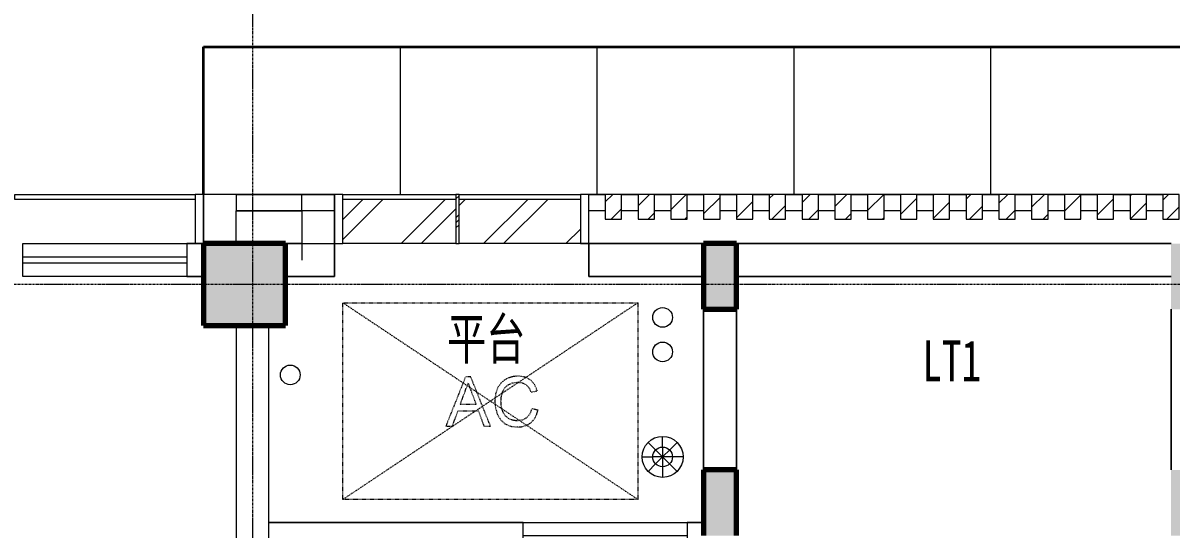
# Model space of a CAD drawing. Header units: millimetres. Extents: x 147592 to 208617, y -27981 to 8299.
# Drawn here: x 163900 to 170900, y -1490 to 1595 of the extents above; entities that cross this region are included whole.
import ezdxf

# ---------------------------------------------------------------- set-up
doc = ezdxf.new("R2010")
doc.units = ezdxf.units.MM
for name, pattern in [('Dash_2_', [6.35, 3.175, -3.175]), ('划线', [6.35, 3.175, -3.175]), ('架空线', [3.97, 2.38, -1.59]), ('轴网线', [22.24, 12.7, -3.18, 3.18, -3.18])]:
    doc.linetypes.add(name, pattern=pattern)
for name, color, linetype, lineweight in [('A-DETL-____-OTLN', 7, 'Continuous', 5), ('A-DETL-GENF-OTLN', 7, 'Continuous', 5), ('A-GLAZ-CWMG-MCUT', 7, 'Continuous', 13), ('A-GLAZ-CWMG-OTLN', 7, 'Continuous', 5), ('A-WALL-____-MCUT', 7, 'Continuous', 13), ('A-WALL-____-OTLN', 7, 'Continuous', 13), ('G-____-____-TEXT', 7, 'Continuous', 5), ('M-EQPM-____-HDLN', 7, '划线', 5), ('Q-SPCQ-____-OTLN', 7, 'Continuous', 5), ('S-GRID-____-OTLN', 7, 'Continuous', 5), ('S-STRS-____-MBND', 7, 'Continuous', 5), ('S-STRS-____-OTLN', 7, 'Continuous', 5)]:
    doc.layers.add(name, color=color, linetype=linetype, lineweight=lineweight)
doc.layers.add('A-FLOR-____-OTLN', color=7, linetype='Continuous', lineweight=13, true_color=0x007f00)
doc.layers.add('A-GLAZ-____-OTLN', color=7, linetype='Continuous', lineweight=13, true_color=0x00007f)
doc.styles.add('仿宋_2', font='', dxfattribs={"width": 0.7, "height": 250})
doc.styles.get('仿宋_2').set_extended_font_data('FangSong')
pattern_1 = [(45, (0, 0), (-251.4472, 251.4472), []), (45, (0, 381), (-251.4472, 251.4472), [])]

# ---------------------------------------------------------------- blocks, each defined once
blk = doc.blocks.new('矩形竖梃 - 50_300mm 长方形-2021528-ELV_2F')
at = {"layer": 'A-GLAZ-CWMG-OTLN', "true_color": 0x8b8b8b}
h = blk.add_hatch(dxfattribs=at)
h.set_pattern_fill('FP_121', color=252, style=0, pattern_type=2)
h.set_pattern_definition(pattern_1)
h.paths.add_polyline_path([(166540, 250), (166540, 520), (165850, 520), (165850, 250), (166279.6, 250)], flags=0)
at = {"layer": 'A-GLAZ-CWMG-OTLN', "color": 251, "true_color": 0x515151}
blk.add_line((166540, 250), (165850, 250), dxfattribs=at)
blk = doc.blocks.new('矩形竖梃 - 50_300mm 长方形-V118-ELV_2F')
at = {"layer": 'A-GLAZ-CWMG-MCUT', "color": 251, "lineweight": 5, "true_color": 0x515151}
for p, q in [((-50, 300), (0, 300)), ((-50, 0), (-50, 300)), ((0, 300), (0, 0)), ((0, 0), (-50, 0))]:
    blk.add_line(p, q, dxfattribs=at)
blk = doc.blocks.new('矩形竖梃 - 50_300mm 长方形-V119-ELV_2F')
at = {"layer": 'A-GLAZ-CWMG-MCUT', "color": 251, "lineweight": 5, "true_color": 0x515151}
for p, q in [((0, 300), (-50, 300)), ((-50, 300), (-50, 0)), ((0, 0), (0, 300)), ((-50, 0), (0, 0))]:
    blk.add_line(p, q, dxfattribs=at)
blk = doc.blocks.new('矩形竖梃 - 30mm 正方形-2021529-ELV_2F')
at = {"layer": 'A-GLAZ-CWMG-OTLN', "color": 251, "true_color": 0x515151}
for p, q in [((165850, 550), (166540, 550)), ((166540, 520), (165850, 520))]:
    blk.add_line(p, q, dxfattribs=at)
blk = doc.blocks.new('矩形竖梃 - 50_300mm 长方形-2021531-ELV_2F')
at = {"layer": 'A-GLAZ-CWMG-OTLN', "true_color": 0x8b8b8b}
h = blk.add_hatch(dxfattribs=at)
h.set_pattern_fill('FP_122', color=252, style=0, pattern_type=2)
h.set_pattern_definition(pattern_1)
h.paths.add_polyline_path([(167114.3, 250), (167300, 250), (167300, 520), (166560, 520), (166560, 250)], flags=0)
at = {"layer": 'A-GLAZ-CWMG-OTLN', "color": 251, "true_color": 0x515151}
blk.add_line((167300, 250), (166560, 250), dxfattribs=at)
blk = doc.blocks.new('矩形竖梃 - 30mm 正方形-2021532-ELV_2F')
at = {"layer": 'A-GLAZ-CWMG-OTLN', "color": 251, "true_color": 0x515151}
for p, q in [((166560, 550), (167300, 550)), ((167300, 520), (166560, 520))]:
    blk.add_line(p, q, dxfattribs=at)
blk = doc.blocks.new('左右推拉窗 - C1015-1399711-ELV_2F')
at = {"layer": 'A-GLAZ-____-OTLN', "color": 251, "lineweight": 5, "true_color": 0x515151}
for p, q in [((-490.5, -166.9), (-490.5, 33.1)), ((-490.5, 33.1), (509.5, 33.1)), ((509.5, 33.1), (509.5, -166.9)), ((-490.5, -46.9), (509.5, -46.9)), ((509.5, -86.9), (-490.5, -86.9)), ((509.5, -166.9), (-490.5, -166.9))]:
    blk.add_line(p, q, dxfattribs=at)
blk = doc.blocks.new('矩形竖梃 - 100_100mm 木色铝方通-1971213-ELV_2F')
at = {"layer": 'A-GLAZ-CWMG-OTLN', "true_color": 0x515151}
h = blk.add_hatch(dxfattribs=at)
h.set_pattern_fill('FP_134', color=251, style=0, pattern_type=2)
h.set_pattern_definition([(315, (-167500.01, 549.98), (70.71068, 70.71068), [])])
h.paths.add_polyline_path([(50, 150), (50, 0), (-50, 0), (-50, 150)], flags=0)
at = {"layer": 'A-GLAZ-CWMG-MCUT', "color": 251, "lineweight": 5, "true_color": 0x515151}
for p, q in [((-50, 150), (50, 150)), ((-50, 0), (-50, 150)), ((50, 150), (50, 0)), ((50, 0), (-50, 0))]:
    blk.add_line(p, q, dxfattribs=at)
blk = doc.blocks.new('矩形竖梃 - 100_100mm 木色铝方通-V173-ELV_2F')
at = {"layer": 'A-GLAZ-CWMG-OTLN', "true_color": 0x515151}
h = blk.add_hatch(dxfattribs=at)
h.set_pattern_fill('FP_135', color=251, style=0, pattern_type=2)
h.set_pattern_definition([(315, (-167700.01, 549.98), (70.71068, 70.71068), [])])
h.paths.add_polyline_path([(50, 150), (50, 0), (-50, 0), (-50, 150)], flags=0)
at = {"layer": 'A-GLAZ-CWMG-MCUT', "color": 251, "lineweight": 5, "true_color": 0x515151}
for p, q in [((-50, 150), (50, 150)), ((-50, 0), (-50, 150)), ((50, 150), (50, 0)), ((50, 0), (-50, 0))]:
    blk.add_line(p, q, dxfattribs=at)
blk = doc.blocks.new('矩形竖梃 - 100_100mm 木色铝方通-V174-ELV_2F')
at = {"layer": 'A-GLAZ-CWMG-OTLN', "true_color": 0x515151}
h = blk.add_hatch(dxfattribs=at)
h.set_pattern_fill('FP_136', color=251, style=0, pattern_type=2)
h.set_pattern_definition([(315, (-167900.01, 549.98), (70.71068, 70.71068), [])])
h.paths.add_polyline_path([(50, 150), (50, 0), (-50, 0), (-50, 150)], flags=0)
at = {"layer": 'A-GLAZ-CWMG-MCUT', "color": 251, "lineweight": 5, "true_color": 0x515151}
for p, q in [((-50, 150), (50, 150)), ((-50, 0), (-50, 150)), ((50, 150), (50, 0)), ((50, 0), (-50, 0))]:
    blk.add_line(p, q, dxfattribs=at)
blk = doc.blocks.new('矩形竖梃 - 100_100mm 木色铝方通-V175-ELV_2F')
at = {"layer": 'A-GLAZ-CWMG-OTLN', "true_color": 0x515151}
h = blk.add_hatch(dxfattribs=at)
h.set_pattern_fill('FP_137', color=251, style=0, pattern_type=2)
h.set_pattern_definition([(315, (-168100.01, 549.98), (70.71068, 70.71068), [])])
h.paths.add_polyline_path([(50, 150), (50, 0), (-50, 0), (-50, 150)], flags=0)
at = {"layer": 'A-GLAZ-CWMG-MCUT', "color": 251, "lineweight": 5, "true_color": 0x515151}
for p, q in [((-50, 150), (50, 150)), ((-50, 0), (-50, 150)), ((50, 150), (50, 0)), ((50, 0), (-50, 0))]:
    blk.add_line(p, q, dxfattribs=at)
blk = doc.blocks.new('矩形竖梃 - 100_100mm 木色铝方通-V176-ELV_2F')
at = {"layer": 'A-GLAZ-CWMG-OTLN', "true_color": 0x515151}
h = blk.add_hatch(dxfattribs=at)
h.set_pattern_fill('FP_138', color=251, style=0, pattern_type=2)
h.set_pattern_definition([(315, (-168300.01, 549.98), (70.71068, 70.71068), [])])
h.paths.add_polyline_path([(50, 150), (50, 0), (-50, 0), (-50, 150)], flags=0)
at = {"layer": 'A-GLAZ-CWMG-MCUT', "color": 251, "lineweight": 5, "true_color": 0x515151}
for p, q in [((-50, 150), (50, 150)), ((-50, 0), (-50, 150)), ((50, 150), (50, 0)), ((50, 0), (-50, 0))]:
    blk.add_line(p, q, dxfattribs=at)
blk = doc.blocks.new('矩形竖梃 - 100_100mm 木色铝方通-V177-ELV_2F')
at = {"layer": 'A-GLAZ-CWMG-OTLN', "true_color": 0x515151}
h = blk.add_hatch(dxfattribs=at)
h.set_pattern_fill('FP_139', color=251, style=0, pattern_type=2)
h.set_pattern_definition([(315, (-168500.01, 549.98), (70.71068, 70.71068), [])])
h.paths.add_polyline_path([(50, 150), (50, 0), (-50, 0), (-50, 150)], flags=0)
at = {"layer": 'A-GLAZ-CWMG-MCUT', "color": 251, "lineweight": 5, "true_color": 0x515151}
for p, q in [((-50, 150), (50, 150)), ((-50, 0), (-50, 150)), ((50, 150), (50, 0)), ((50, 0), (-50, 0))]:
    blk.add_line(p, q, dxfattribs=at)
blk = doc.blocks.new('矩形竖梃 - 100_100mm 木色铝方通-V178-ELV_2F')
at = {"layer": 'A-GLAZ-CWMG-OTLN', "true_color": 0x515151}
h = blk.add_hatch(dxfattribs=at)
h.set_pattern_fill('FP_140', color=251, style=0, pattern_type=2)
h.set_pattern_definition([(315, (-168700.01, 549.98), (70.71068, 70.71068), [])])
h.paths.add_polyline_path([(50, 150), (50, 0), (-50, 0), (-50, 150)], flags=0)
at = {"layer": 'A-GLAZ-CWMG-MCUT', "color": 251, "lineweight": 5, "true_color": 0x515151}
for p, q in [((-50, 150), (50, 150)), ((-50, 0), (-50, 150)), ((50, 150), (50, 0)), ((50, 0), (-50, 0))]:
    blk.add_line(p, q, dxfattribs=at)
blk = doc.blocks.new('矩形竖梃 - 100_100mm 木色铝方通-V179-ELV_2F')
at = {"layer": 'A-GLAZ-CWMG-OTLN', "true_color": 0x515151}
h = blk.add_hatch(dxfattribs=at)
h.set_pattern_fill('FP_141', color=251, style=0, pattern_type=2)
h.set_pattern_definition([(315, (-168900.01, 549.98), (70.71068, 70.71068), [])])
h.paths.add_polyline_path([(50, 150), (50, 0), (-50, 0), (-50, 150)], flags=0)
at = {"layer": 'A-GLAZ-CWMG-MCUT', "color": 251, "lineweight": 5, "true_color": 0x515151}
for p, q in [((-50, 150), (50, 150)), ((-50, 0), (-50, 150)), ((50, 150), (50, 0)), ((50, 0), (-50, 0))]:
    blk.add_line(p, q, dxfattribs=at)
blk = doc.blocks.new('矩形竖梃 - 100_100mm 木色铝方通-V180-ELV_2F')
at = {"layer": 'A-GLAZ-CWMG-OTLN', "true_color": 0x515151}
h = blk.add_hatch(dxfattribs=at)
h.set_pattern_fill('FP_142', color=251, style=0, pattern_type=2)
h.set_pattern_definition([(315, (-169100.01, 549.98), (70.71068, 70.71068), [])])
h.paths.add_polyline_path([(50, 150), (50, 0), (-50, 0), (-50, 150)], flags=0)
at = {"layer": 'A-GLAZ-CWMG-MCUT', "color": 251, "lineweight": 5, "true_color": 0x515151}
for p, q in [((-50, 150), (50, 150)), ((-50, 0), (-50, 150)), ((50, 150), (50, 0)), ((50, 0), (-50, 0))]:
    blk.add_line(p, q, dxfattribs=at)
blk = doc.blocks.new('矩形竖梃 - 100_100mm 木色铝方通-V181-ELV_2F')
at = {"layer": 'A-GLAZ-CWMG-OTLN', "true_color": 0x515151}
h = blk.add_hatch(dxfattribs=at)
h.set_pattern_fill('FP_143', color=251, style=0, pattern_type=2)
h.set_pattern_definition([(315, (-169300.01, 549.98), (70.71068, 70.71068), [])])
h.paths.add_polyline_path([(50, 150), (50, 0), (-50, 0), (-50, 150)], flags=0)
at = {"layer": 'A-GLAZ-CWMG-MCUT', "color": 251, "lineweight": 5, "true_color": 0x515151}
for p, q in [((-50, 150), (50, 150)), ((-50, 0), (-50, 150)), ((50, 150), (50, 0)), ((50, 0), (-50, 0))]:
    blk.add_line(p, q, dxfattribs=at)
blk = doc.blocks.new('矩形竖梃 - 100_100mm 木色铝方通-V182-ELV_2F')
at = {"layer": 'A-GLAZ-CWMG-OTLN', "true_color": 0x515151}
h = blk.add_hatch(dxfattribs=at)
h.set_pattern_fill('FP_144', color=251, style=0, pattern_type=2)
h.set_pattern_definition([(315, (-169500.01, 549.98), (70.71068, 70.71068), [])])
h.paths.add_polyline_path([(50, 150), (50, 0), (-50, 0), (-50, 150)], flags=0)
at = {"layer": 'A-GLAZ-CWMG-MCUT', "color": 251, "lineweight": 5, "true_color": 0x515151}
for p, q in [((-50, 150), (50, 150)), ((-50, 0), (-50, 150)), ((50, 150), (50, 0)), ((50, 0), (-50, 0))]:
    blk.add_line(p, q, dxfattribs=at)
blk = doc.blocks.new('矩形竖梃 - 100_100mm 木色铝方通-V183-ELV_2F')
at = {"layer": 'A-GLAZ-CWMG-OTLN', "true_color": 0x515151}
h = blk.add_hatch(dxfattribs=at)
h.set_pattern_fill('FP_145', color=251, style=0, pattern_type=2)
h.set_pattern_definition([(315, (-169700.01, 549.98), (70.71068, 70.71068), [])])
h.paths.add_polyline_path([(50, 150), (50, 0), (-50, 0), (-50, 150)], flags=0)
at = {"layer": 'A-GLAZ-CWMG-MCUT', "color": 251, "lineweight": 5, "true_color": 0x515151}
for p, q in [((-50, 150), (50, 150)), ((-50, 0), (-50, 150)), ((50, 150), (50, 0)), ((50, 0), (-50, 0))]:
    blk.add_line(p, q, dxfattribs=at)
blk = doc.blocks.new('矩形竖梃 - 100_100mm 木色铝方通-V184-ELV_2F')
at = {"layer": 'A-GLAZ-CWMG-OTLN', "true_color": 0x515151}
h = blk.add_hatch(dxfattribs=at)
h.set_pattern_fill('FP_146', color=251, style=0, pattern_type=2)
h.set_pattern_definition([(315, (-169900.01, 549.98), (70.71068, 70.71068), [])])
h.paths.add_polyline_path([(50, 150), (50, 0), (-50, 0), (-50, 150)], flags=0)
at = {"layer": 'A-GLAZ-CWMG-MCUT', "color": 251, "lineweight": 5, "true_color": 0x515151}
for p, q in [((-50, 150), (50, 150)), ((-50, 0), (-50, 150)), ((50, 150), (50, 0)), ((50, 0), (-50, 0))]:
    blk.add_line(p, q, dxfattribs=at)
blk = doc.blocks.new('矩形竖梃 - 100_100mm 木色铝方通-V185-ELV_2F')
at = {"layer": 'A-GLAZ-CWMG-OTLN', "true_color": 0x515151}
h = blk.add_hatch(dxfattribs=at)
h.set_pattern_fill('FP_147', color=251, style=0, pattern_type=2)
h.set_pattern_definition([(315, (-170100.01, 549.98), (70.71068, 70.71068), [])])
h.paths.add_polyline_path([(50, 150), (50, 0), (-50, 0), (-50, 150)], flags=0)
at = {"layer": 'A-GLAZ-CWMG-MCUT', "color": 251, "lineweight": 5, "true_color": 0x515151}
for p, q in [((-50, 150), (50, 150)), ((-50, 0), (-50, 150)), ((50, 150), (50, 0)), ((50, 0), (-50, 0))]:
    blk.add_line(p, q, dxfattribs=at)
blk = doc.blocks.new('矩形竖梃 - 100_100mm 木色铝方通-V186-ELV_2F')
at = {"layer": 'A-GLAZ-CWMG-OTLN', "true_color": 0x515151}
h = blk.add_hatch(dxfattribs=at)
h.set_pattern_fill('FP_148', color=251, style=0, pattern_type=2)
h.set_pattern_definition([(315, (-170300.01, 549.98), (70.71068, 70.71068), [])])
h.paths.add_polyline_path([(50, 150), (50, 0), (-50, 0), (-50, 150)], flags=0)
at = {"layer": 'A-GLAZ-CWMG-MCUT', "color": 251, "lineweight": 5, "true_color": 0x515151}
for p, q in [((-50, 150), (50, 150)), ((-50, 0), (-50, 150)), ((50, 150), (50, 0)), ((50, 0), (-50, 0))]:
    blk.add_line(p, q, dxfattribs=at)
blk = doc.blocks.new('矩形竖梃 - 100_100mm 木色铝方通-V187-ELV_2F')
at = {"layer": 'A-GLAZ-CWMG-OTLN', "true_color": 0x515151}
h = blk.add_hatch(dxfattribs=at)
h.set_pattern_fill('FP_149', color=251, style=0, pattern_type=2)
h.set_pattern_definition([(315, (-170500.01, 549.98), (70.71068, 70.71068), [])])
h.paths.add_polyline_path([(50, 150), (50, 0), (-50, 0), (-50, 150), (-46.7, 150)], flags=0)
at = {"layer": 'A-GLAZ-CWMG-MCUT', "color": 251, "lineweight": 5, "true_color": 0x515151}
for p, q in [((-50, 150), (50, 150)), ((-50, 0), (-50, 150)), ((50, 150), (50, 0)), ((50, 0), (-50, 0))]:
    blk.add_line(p, q, dxfattribs=at)
blk = doc.blocks.new('矩形竖梃 - 100_100mm 木色铝方通-V188-ELV_2F')
at = {"layer": 'A-GLAZ-CWMG-OTLN', "true_color": 0x515151}
h = blk.add_hatch(dxfattribs=at)
h.set_pattern_fill('FP_150', color=251, style=0, pattern_type=2)
h.set_pattern_definition([(315, (-170700.01, 549.98), (70.71068, 70.71068), [])])
h.paths.add_polyline_path([(50, 150), (50, 0), (-50, 0), (-50, 150)], flags=0)
at = {"layer": 'A-GLAZ-CWMG-MCUT', "color": 251, "lineweight": 5, "true_color": 0x515151}
for p, q in [((-50, 150), (50, 150)), ((-50, 0), (-50, 150)), ((50, 150), (50, 0)), ((50, 0), (-50, 0))]:
    blk.add_line(p, q, dxfattribs=at)
blk = doc.blocks.new('矩形竖梃 - 100_100mm 木色铝方通-V189-ELV_2F')
at = {"layer": 'A-GLAZ-CWMG-OTLN', "true_color": 0x515151}
h = blk.add_hatch(dxfattribs=at)
h.set_pattern_fill('FP_151', color=251, style=0, pattern_type=2)
h.set_pattern_definition([(315, (-170900.01, 549.98), (70.71068, 70.71068), [])])
h.paths.add_polyline_path([(50, 150), (50, 0), (-50, 0), (-50, 150)], flags=0)
at = {"layer": 'A-GLAZ-CWMG-MCUT', "color": 251, "lineweight": 5, "true_color": 0x515151}
for p, q in [((-50, 150), (50, 150)), ((-50, 0), (-50, 150)), ((50, 150), (50, 0)), ((50, 0), (-50, 0))]:
    blk.add_line(p, q, dxfattribs=at)
blk = doc.blocks.new('雨水斗 2d - 地漏 R100-669040-ELV_2F')
at = {"layer": 'Q-SPCQ-____-OTLN', "color": 251, "true_color": 0x515151}
for p, q in [((-42.4, 42.4), (-88.4, 88.4)), ((88.4, 88.4), (-42.4, -42.4)), ((0, 60), (0, 125)), ((-125, 0), (-60, 0)), ((125, 0), (-60, 0)), ((-42.4, 42.4), (88.4, -88.4)), ((0, 60), (0, -125)), ((-88.4, -88.4), (-42.4, -42.4))]:
    blk.add_line(p, q, dxfattribs=at)
for radius in [125, 60]:
    blk.add_circle((0, 0), radius, dxfattribs=at)
blk = doc.blocks.new('雨水管 2d - 地漏 R50-1793327-ELV_2F')
at = {"layer": 'Q-SPCQ-____-OTLN', "color": 251, "true_color": 0x515151}
blk.add_circle((0, 0), 60, dxfattribs=at)
blk = doc.blocks.new('矩形竖梃 - TJ隐框 20_250-1986348-ELV_2F')
at = {"layer": 'A-GLAZ-CWMG-OTLN', "true_color": 0x515151}
h = blk.add_hatch(dxfattribs=at)
h.set_pattern_fill('FP_168', color=251, style=0, pattern_type=2)
h.set_pattern_definition([(315, (-166550.01, 549.98), (88.38835, 88.38835), []), (315, (-166518.76, 549.98), (176.776695, 0), []), (315, (-166581.26, 549.98), (176.776695, 0), [])])
h.paths.add_polyline_path([(10, 300), (10, 0), (-10, 0), (-10, 300)], flags=0)
at = {"layer": 'A-GLAZ-CWMG-MCUT', "color": 251, "lineweight": 5, "true_color": 0x515151}
for p, q in [((-10, 300), (10, 300)), ((-10, 0), (-10, 300)), ((10, 300), (10, 0)), ((10, 0), (-10, 0))]:
    blk.add_line(p, q, dxfattribs=at)
blk = doc.blocks.new('矩形竖梃 - 50_300mm 长方形-V209-ELV_2F')
at = {"layer": 'A-GLAZ-CWMG-MCUT', "color": 251, "lineweight": 5, "true_color": 0x515151}
for p, q in [((0, 0), (-50, 0)), ((-50, 0), (-50, -300)), ((0, -300), (0, 0)), ((-50, -300), (0, -300))]:
    blk.add_line(p, q, dxfattribs=at)
blk = doc.blocks.new('矩形竖梃 - 30mm 正方形-1917557-ELV_2F')
at = {"layer": 'A-GLAZ-CWMG-OTLN', "color": 251, "true_color": 0x515151}
for p, q in [((163850, 520), (163850, 550)), ((163850, 550), (164950, 550)), ((164950, 520), (163850, 520)), ((164950, 550), (164950, 520))]:
    blk.add_line(p, q, dxfattribs=at)
blk = doc.blocks.new('TJ空调外机 - TJ空调外机1800_1200-1400100-ELV_2F')
at = {"layer": 'M-EQPM-____-HDLN', "color": 250, "linetype": 'Dash_2_', "true_color": 0x444444}
for p, q in [((900, 600), (-900, -600)), ((-900, 600), (900, -600)), ((-900, -600), (-900, 600)), ((-900, 600), (900, 600)), ((900, -600), (900, 600)), ((-151.6, 147.9), (-271.9, -153.4)), ((-119.6, 147.9), (-151.6, 147.9)), ((0.7, -153.4), (-119.6, 147.9)), ((130, 148.1), (95.4, 134.5)), ((167.8, 152.6), (130, 148.1)), ((209.1, 146.8), (167.8, 152.6)), ((227.1, 139.4), (209.1, 146.8)), ((-154.4, 59), (-135.6, 110.3)), ((-135.6, 110.3), (-114.5, 52.5)), ((44.7, 81.4), (31.3, 43.5)), ((66.3, 112.2), (44.7, 81.4)), ((95.4, 134.5), (66.3, 112.2)), ((74.1, 55.6), (87.2, 80)), ((87.2, 80), (107.4, 98.9)), ((107.4, 98.9), (134, 110.9)), ((134, 110.9), (166.4, 115)), ((166.4, 115), (194.4, 111.3)), ((194.4, 111.3), (217.3, 100.4)), ((217.3, 100.4), (235.1, 81.6)), ((243.3, 129.2), (227.1, 139.4)), ((235.1, 81.6), (248.2, 54.1)), ((257.4, 116.2), (243.3, 129.2)), ((269.2, 100.9), (257.4, 116.2)), ((285.8, 63.1), (269.2, 100.9)), ((-183.9, -21.6), (-154.4, 59)), ((-114.5, 52.5), (-87.3, -21.6)), ((31.3, 43.5), (26.9, -0.5)), ((64.5, -0.4), (66.9, 28)), ((66.9, 28), (74.1, 55.6)), ((248.2, 54.1), (285.8, 63.1)), ((-232.1, -153.4), (-197.7, -59.3)), ((-197.7, -59.3), (-73.6, -59.3)), ((-87.3, -21.6), (-183.9, -21.6)), ((-73.6, -59.3), (-39.1, -153.4)), ((26.9, -0.5), (30.8, -42.1)), ((30.8, -42.1), (42.6, -81)), ((67.4, -35.2), (64.5, -0.4)), ((75.9, -65.3), (67.4, -35.2)), ((90.4, -89.5), (75.9, -65.3)), ((252.9, -46.3), (240.7, -78.6)), ((290.5, -56), (252.9, -46.3)), ((283.1, -79.4), (290.5, -56)), ((42.6, -81), (62, -114.1)), ((62, -114.1), (88.6, -138.3)), ((88.6, -138.3), (123.3, -153.2)), ((111.3, -106.7), (90.4, -89.5)), ((136.3, -117), (111.3, -106.7)), ((163.3, -120.5), (136.3, -117)), ((194.7, -115.8), (163.3, -120.5)), ((220.9, -101.8), (194.7, -115.8)), ((240.7, -78.6), (220.9, -101.8)), ((228.9, -143.4), (245.9, -132)), ((245.9, -132), (260.8, -117.4)), ((260.8, -117.4), (273.2, -99.9)), ((273.2, -99.9), (283.1, -79.4)), ((-271.9, -153.4), (-232.1, -153.4)), ((-39.1, -153.4), (0.7, -153.4)), ((123.3, -153.2), (167, -158.1)), ((167, -158.1), (189.4, -156.5)), ((189.4, -156.5), (210.1, -151.6)), ((210.1, -151.6), (228.9, -143.4)), ((900, -600), (-900, -600))]:
    blk.add_line(p, q, dxfattribs=at)
blk = doc.blocks.new('YXQH_AR_B9-20_rvt-1-ELV_2F')
at = {"layer": 'A-DETL-GENF-OTLN', "true_color": 0xa1a1a1}
h = blk.add_hatch(dxfattribs=at)
h.set_pattern_fill('FP_177', color=253, style=0, pattern_type=2)
h.set_pattern_definition([(7.754, (-466.58, -204.02), (12.15805, 332.8942), [3.353, -1548.768]), (7.754, (776.34, 218.05), (12.15805, 332.8942), [3.353, -1548.768]), (9.74, (363.8, 116.2), (0.0001, 1266.291), [3.353, -588.363]), (9.74, (339.6, 204.2), (0.0001, 1266.291), [3.353, -588.363]), (68.882, (225.66, -61.6), (-140.1373, 1041.8589), [3.353, -1089.337]), (68.882, (129, -106.5), (-140.1373, 1041.8589), [3.353, -1089.337]), (56.297, (-51.2, 131.2), (-734.4827, 622.8598), [3.353, -470.742]), (56.297, (137.8, 331.9), (-734.4827, 622.8598), [3.353, -470.742]), (137.416, (187.59, 94.08), (-3935.054568, 3543.459496), [73.913, -9804.313]), (8.512, (90.05, 79.41), (3117.572636, 564.982686), [98.632, -5356.38]), (236.294, (133.21, 144.14), (-4467.173774, -6768.804336), [77.802, -13192.636]), (128.267, (122.16, 220.01), (-6131.736673, 7665.37486), [53.462, -17810.517]), (9.74, (48.62, 207.58), (3069.14795, 643.06413), [74.582, -10350.37]), (233.414, (89.018, 261.96), (-20834.0959632, -28103.0884394), [67.74, -56173.655]), (67.8, (40.48, -52.28), (439.74679, 1441.63531), [50.851, -3807.912]), (307.846, (0, 0), (856.01581, -814.9391), [66.124, -2950.443]), (45, (0, 0), (-176.7767, 176.7767), []), (355, (0, 0), (578.509, 689.44), [60, -660]), (7.754, (0, 0), (12.15805, 332.8942), [3.353, -1548.768]), (7.754, (517.27, 396.9), (12.15805, 332.8942), [3.353, -1548.768]), (7.754, (1048.8, 804.78), (12.15805, 332.8942), [3.353, -1548.768]), (9.74, (-323, 0), (0.0001, 1266.291), [3.353, -588.363]), (9.74, (-83.4, -219.6), (0.0001, 1266.291), [3.353, -588.363]), (9.74, (298.5, -569.5), (0.0001, 1266.291), [3.353, -588.363]), (68.882, (645.7, -553.4), (-140.1373, 1041.8589), [3.353, -1089.337]), (68.882, (-12.15, -134.3), (-140.1373, 1041.8589), [3.353, -1089.337]), (68.882, (-223, 0), (-140.1373, 1041.8589), [3.353, -1089.337]), (56.297, (0, 0), (-734.4827, 622.8598), [3.353, -470.742]), (56.297, (378.7, 49.9), (-734.4827, 622.8598), [3.353, -470.742]), (56.297, (1010.3, 133), (-734.4827, 622.8598), [3.353, -470.742])])
h.paths.add_polyline_path([(182450, -17650), (182950, -17650), (182950, -17150), (182450, -17150)], flags=0)
h.paths.add_polyline_path([(165000, -17650), (165600, -17650), (165600, -17050), (165000, -17050)], flags=0)
h.paths.add_polyline_path([(191650, -17650), (191650, -17150), (191150, -17150), (191150, -17650)], flags=0)
h.paths.add_polyline_path([(156950, -17650), (156950, -17050), (156350, -17050), (156350, -17650)], flags=0)
h.paths.add_polyline_path([(174300, -17650), (174300, -17050), (173700, -17050), (173700, -17650), (173792.3, -17650)], flags=0)
h.paths.add_polyline_path([(171250, -9250), (171250, -8750), (170750, -8750), (170750, -9250)], flags=0)
h.paths.add_polyline_path([(176300, -9050), (176800, -9050), (176800, -8500), (176300, -8500)], flags=0)
h.paths.add_polyline_path([(165000, -9000), (165500, -9000), (165500, -8500), (165000, -8500)], flags=0)
h.paths.add_polyline_path([(191150, -8955), (191650, -8955), (191650, -8450), (191150, -8450)], flags=0)
h.paths.add_polyline_path([(182500, -8950), (183000, -8950), (183000, -8450), (182500, -8450)], flags=0)
h.paths.add_polyline_path([(156350, -8950), (156850, -8950), (156850, -8450), (156350, -8450)], flags=0)
h.paths.add_polyline_path([(182950, -7000), (182950, -6500), (182550, -6500), (182550, -7000)], flags=0)
h.paths.add_polyline_path([(168250, -1530), (168250, -1130), (168050, -1130), (168050, -1530)], flags=0)
h.paths.add_polyline_path([(171100, -1530), (171100, -1130), (170900, -1130), (170900, -1530)], flags=0)
h.paths.add_polyline_path([(173750, -1530), (173950, -1530), (173950, -1130), (173750, -1130)], flags=0)
h.paths.add_polyline_path([(176800, -350), (176800, 250), (176200, 250), (176200, -350), (176296.5, -350)], flags=0)
h.paths.add_polyline_path([(165000, -250), (165500, -250), (165500, 250), (165000, 250)], flags=0)
h.paths.add_polyline_path([(156850, -250), (156850, 250), (156350, 250), (156350, -250)], flags=0)
h.paths.add_polyline_path([(170900, -150), (171100, -150), (171100, 250), (170900, 250)], flags=0)
h.paths.add_polyline_path([(173950, -150), (173950, 250), (173750, 250), (173750, -150), (173792.3, -150)], flags=0)
h.paths.add_polyline_path([(168050, -150), (168250, -150), (168250, 250), (168050, 250)], flags=0)
at = {"layer": 'A-DETL-____-OTLN', "color": 160, "lineweight": 35, "true_color": 0x4444ff}
for p, q in [((165000, 550), (165000, 1450)), ((165000, 1450), (177900, 1450))]:
    blk.add_line(p, q, dxfattribs=at)
at = {"layer": 'A-DETL-____-OTLN', "color": 250, "lineweight": 13, "true_color": 0x444444}
for p, q in [((166200, 1450), (166200, 550)), ((167400, 1450), (167400, 550)), ((167400, 1450), (167400, 550)), ((168600, 1450), (168600, 550)), ((169800, 1450), (169800, 550))]:
    blk.add_line(p, q, dxfattribs=at)
at = {"layer": 'A-DETL-____-OTLN', "color": 160, "lineweight": 70, "true_color": 0x4444ff}
for p, q in [((165500, 250), (165000, 250)), ((165000, 250), (165000, -250)), ((165500, -250), (165500, 250)), ((168250, 250), (168050, 250)), ((168050, 250), (168050, -150)), ((168250, -150), (168250, 250)), ((168050, -150), (168250, -150)), ((165000, -250), (165500, -250)), ((168250, -1130), (168050, -1130)), ((168050, -1130), (168050, -1530)), ((168250, -1530), (168250, -1130))]:
    blk.add_line(p, q, dxfattribs=at)
at = {"layer": 'A-FLOR-____-OTLN', "color": 8, "lineweight": 5, "true_color": 0x7f7f7f}
for p, q in [((165200, 550), (165000, 550)), ((165800, 550), (165200, 550)), ((167450, 550), (167350, 550)), ((167650, 550), (167550, 550)), ((167850, 550), (167750, 550)), ((168050, 550), (167950, 550)), ((168250, 550), (168150, 550)), ((168450, 550), (168350, 550)), ((168650, 550), (168550, 550)), ((168850, 550), (168750, 550)), ((169050, 550), (168950, 550)), ((169250, 550), (169150, 550)), ((169450, 550), (169350, 550)), ((169650, 550), (169550, 550)), ((169850, 550), (169750, 550)), ((170050, 550), (169950, 550)), ((170250, 550), (170150, 550)), ((170450, 550), (170350, 550)), ((170650, 550), (170550, 550)), ((170850, 550), (170750, 550)), ((164900, 250), (164950, 250)), ((164950, 250), (165000, 250)), ((165200, 250), (165444.8, 250)), ((165500, 250), (165800, 250)), ((165800, 250), (165800, 50)), ((167350, 250), (167114.3, 250)), ((167350, 250), (168050, 250)), ((167350, 50), (167350, 250)), ((168250, 250), (170900, 250)), ((164900, 50), (163900, 50)), ((165000, 50), (164900, 50)), ((165800, 50), (165500, 50)), ((168050, 50), (167350, 50)), ((168050, -1130), (168050, -150)), ((165400, -1450), (165400, -250)), ((168050, -1450), (168050, -1130)), ((165400, -1650), (165400, -1450)), ((165400, -1450), (166950, -1450)), ((167950, -1450), (168050, -1450))]:
    blk.add_line(p, q, dxfattribs=at)
at = {"layer": 'A-WALL-____-MCUT', "color": 251, "lineweight": 5, "true_color": 0x515151}
for p, q in [((165000, 550), (165000, 250)), ((165200, 550), (165000, 550)), ((165600, 550), (165200, 550)), ((165200, 550), (165200, 450)), ((165800, 550), (165600, 550)), ((165600, 450), (165600, 550)), ((165800, 50), (165800, 550)), ((165200, 250), (165200, 450)), ((165200, 450), (165600, 450)), ((165600, 450), (165600, 250)), ((165000, 250), (164900, 250)), ((165600, 250), (165500, 250)), ((168050, 250), (167350, 250)), ((167350, 250), (167350, 50)), ((170900, 250), (168250, 250)), ((164900, 50), (165000, 50)), ((165500, 50), (165600, 50)), ((165600, 50), (165800, 50)), ((167350, 50), (168050, 50)), ((168250, 50), (170900, 50)), ((168050, -150), (168050, -1130)), ((168250, -1130), (168250, -150)), ((170900, -150), (170900, -1130)), ((165200, -250), (165200, -4550)), ((165400, -1450), (165400, -250)), ((166950, -1450), (165400, -1450)), ((168050, -1450), (167950, -1450))]:
    blk.add_line(p, q, dxfattribs=at)
at = {"layer": 'A-WALL-____-OTLN', "color": 251, "lineweight": 5, "true_color": 0x515151}
for p, q in [((165200, 550), (165800, 550)), ((165200, 550), (165200, 450)), ((167350, 550), (167450, 550)), ((167550, 550), (167650, 550)), ((167750, 550), (167850, 550)), ((167950, 550), (168050, 550)), ((168150, 550), (168250, 550)), ((168350, 550), (168450, 550)), ((168550, 550), (168650, 550)), ((168750, 550), (168850, 550)), ((168950, 550), (169050, 550)), ((169150, 550), (169250, 550)), ((169350, 550), (169450, 550)), ((169550, 550), (169650, 550)), ((169750, 550), (169850, 550)), ((169950, 550), (170050, 550)), ((170150, 550), (170250, 550)), ((170350, 550), (170450, 550)), ((170550, 550), (170650, 550)), ((170750, 550), (170850, 550)), ((165800, 450), (165200, 450)), ((167450, 450), (167350, 450)), ((167650, 450), (167550, 450)), ((167850, 450), (167750, 450)), ((168050, 450), (167950, 450)), ((168250, 450), (168150, 450)), ((168450, 450), (168350, 450)), ((168650, 450), (168550, 450)), ((168850, 450), (168750, 450)), ((169050, 450), (168950, 450)), ((169250, 450), (169150, 450)), ((169450, 450), (169350, 450)), ((169650, 450), (169550, 450)), ((169850, 450), (169750, 450)), ((170050, 450), (169950, 450)), ((170250, 450), (170150, 450)), ((170450, 450), (170350, 450)), ((170650, 450), (170550, 450)), ((170850, 450), (170750, 450)), ((165444.8, 250), (165200, 250)), ((165600, 250), (165500, 250)), ((165600, 250), (165600, 150)), ((165500, 50), (165600, 50)), ((168050, -150), (168050, -1130)), ((168250, -1130), (168250, -150)), ((165200, -250), (165200, -4550)), ((165400, -1450), (165400, -250)), ((168050, -1130), (168050, -1450)), ((166950, -1450), (165400, -1450)), ((166950, -1650), (166950, -1450)), ((168050, -1450), (167950, -1450))]:
    blk.add_line(p, q, dxfattribs=at)
at = {"layer": 'S-GRID-____-OTLN', "color": 160, "linetype": '轴网线', "true_color": 0x4444ff}
for p, q in [((165300, 7499.5), (165300, -27181.2)), ((199020.5, 0), (148525.8, 0))]:
    blk.add_line(p, q, dxfattribs=at)
at = {"layer": 'S-STRS-____-MBND', "color": 251, "linetype": '架空线', "true_color": 0x515151}
for p, q in [((170900, 50), (168250, 50)), ((170900, 50), (168250, 50)), ((168250, -150), (168250, -1130)), ((168250, -150), (168250, -1130)), ((170900, -1130), (170900, -150)), ((170900, -1130), (170900, -150))]:
    blk.add_line(p, q, dxfattribs=at)
at = {"layer": 'S-STRS-____-OTLN', "color": 251, "true_color": 0x515151}
for p, q in [((170900, 50), (168250, 50)), ((168250, -150), (168250, -1130)), ((170900, -1130), (170900, -150))]:
    blk.add_line(p, q, dxfattribs=at)
at = {"color": 251, "lineweight": 5, "true_color": 0x515151}
for name, p in [('矩形竖梃 - 30mm 正方形-1917557-ELV_2F', (0, 0)), ('矩形竖梃 - 50_300mm 长方形-V209-ELV_2F', (165000, 550)), ('矩形竖梃 - 30mm 正方形-2021529-ELV_2F', (0, 0)), ('矩形竖梃 - 50_300mm 长方形-2021528-ELV_2F', (0, 0)), ('矩形竖梃 - 30mm 正方形-2021532-ELV_2F', (0, 0)), ('矩形竖梃 - 50_300mm 长方形-2021531-ELV_2F', (0, 0)), ('左右推拉窗 - C1015-1399711-ELV_2F', (164390.5, 216.9)), ('雨水管 2d - 地漏 R50-1793327-ELV_2F', (167800, -200)), ('雨水斗 2d - 地漏 R100-669040-ELV_2F', (167800, -1050))]:
    blk.add_blockref(name, p, dxfattribs=at)
for name, p, rotation in [('矩形竖梃 - 50_300mm 长方形-V119-ELV_2F', (165800, 550), 180), ('雨水管 2d - 地漏 R50-1793327-ELV_2F', (167800, -410), 89.9999999999999), ('雨水管 2d - 地漏 R50-1793327-ELV_2F', (165530, -550), 89.9999999999999), ('左右推拉窗 - C1015-1399711-ELV_2F', (167459.5, -1616.9), 180)]:
    blk.add_blockref(name, p, dxfattribs=dict(at, rotation=rotation))
at = {"color": 251, "lineweight": 5, "true_color": 0x515151, "extrusion": (0, 0, -1), "rotation": 180}
for name, p in [('矩形竖梃 - TJ隐框 20_250-1986348-ELV_2F', (-166550, 550)), ('矩形竖梃 - 50_300mm 长方形-V118-ELV_2F', (-167350, 550)), ('矩形竖梃 - 100_100mm 木色铝方通-1971213-ELV_2F', (-167500, 550)), ('矩形竖梃 - 100_100mm 木色铝方通-V173-ELV_2F', (-167700, 550)), ('矩形竖梃 - 100_100mm 木色铝方通-V174-ELV_2F', (-167900, 550)), ('矩形竖梃 - 100_100mm 木色铝方通-V175-ELV_2F', (-168100, 550)), ('矩形竖梃 - 100_100mm 木色铝方通-V176-ELV_2F', (-168300, 550)), ('矩形竖梃 - 100_100mm 木色铝方通-V177-ELV_2F', (-168500, 550)), ('矩形竖梃 - 100_100mm 木色铝方通-V178-ELV_2F', (-168700, 550)), ('矩形竖梃 - 100_100mm 木色铝方通-V179-ELV_2F', (-168900, 550)), ('矩形竖梃 - 100_100mm 木色铝方通-V180-ELV_2F', (-169100, 550)), ('矩形竖梃 - 100_100mm 木色铝方通-V181-ELV_2F', (-169300, 550)), ('矩形竖梃 - 100_100mm 木色铝方通-V182-ELV_2F', (-169500, 550)), ('矩形竖梃 - 100_100mm 木色铝方通-V183-ELV_2F', (-169700, 550)), ('矩形竖梃 - 100_100mm 木色铝方通-V184-ELV_2F', (-169900, 550)), ('矩形竖梃 - 100_100mm 木色铝方通-V185-ELV_2F', (-170100, 550)), ('矩形竖梃 - 100_100mm 木色铝方通-V186-ELV_2F', (-170300, 550)), ('矩形竖梃 - 100_100mm 木色铝方通-V187-ELV_2F', (-170500, 550)), ('矩形竖梃 - 100_100mm 木色铝方通-V188-ELV_2F', (-170700, 550)), ('矩形竖梃 - 100_100mm 木色铝方通-V189-ELV_2F', (-170900, 550))]:
    blk.add_blockref(name, p, dxfattribs=at)
at = {"color": 250, "lineweight": 80, "true_color": 0x444444}
blk.add_blockref('TJ空调外机 - TJ空调外机1800_1200-1400100-ELV_2F', (166750, -710), dxfattribs=at)
at = {"layer": 'G-____-____-TEXT', "color": 250, "true_color": 0x444444, "char_height": 250, "attachment_point": 1, "style": '仿宋_2'}
for s, insert, width in [('平台', (166486.2, -205.7), 628.523), ('LT1', (169384.6, -338.5), 471.392)]:
    blk.add_mtext(s, dxfattribs=dict(at, insert=insert, width=width))

msp = doc.modelspace()

# ---------------------------------------------------------------- block references
at = {"lineweight": 5}
msp.add_blockref('YXQH_AR_B9-20_rvt-1-ELV_2F', (0, 0), dxfattribs=at)

doc.saveas('drawing.dxf')
